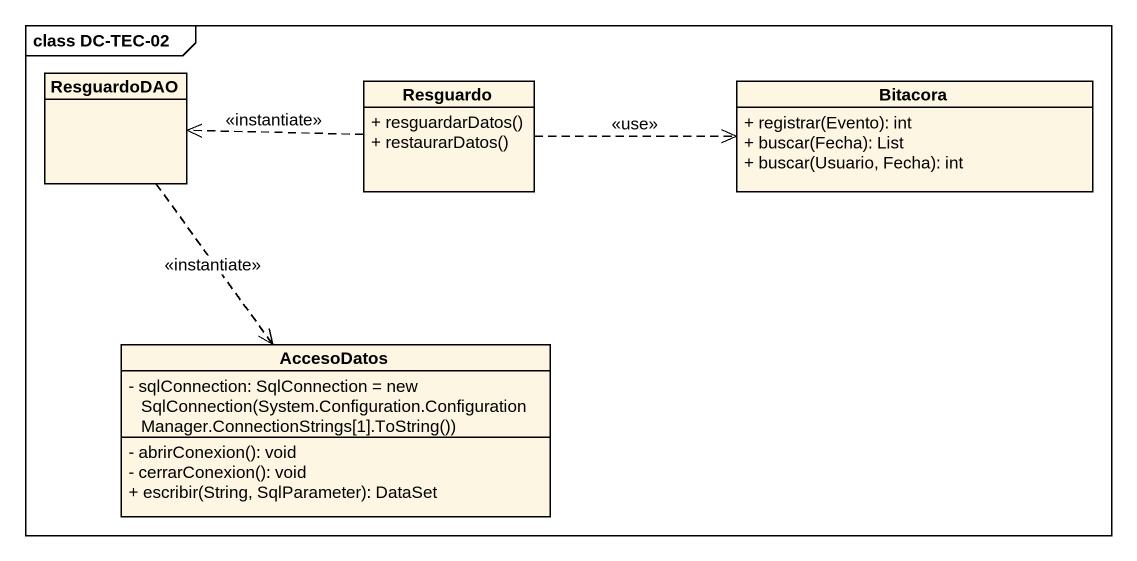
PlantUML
@startuml
mainframe class DC-TEC-02
hide circle
hide empty members
skinparam classAttributeIconSize 0
class ResguardoDAO
class Resguardo {
  + resguardarDatos()
  + restaurarDatos()
}
class Bitacora {
  + registrar(Evento): int
  + buscar(Fecha): List
  + buscar(Usuario, Fecha): int
}
class AccesoDatos {
  {field} - sqlConnection: SqlConnection = new SqlConnection(System.Configuration.ConfigurationManager.ConnectionStrings[1].ToString())
  - abrirConexion(): void
  - cerrarConexion(): void
  + escribir(String, SqlParameter): DataSet
}
ResguardoDAO ..> AccesoDatos : <<instantiate>>
Resguardo .left.> ResguardoDAO : <<instantiate>>
Resguardo .right.> Bitacora : <<use>>
@enduml
